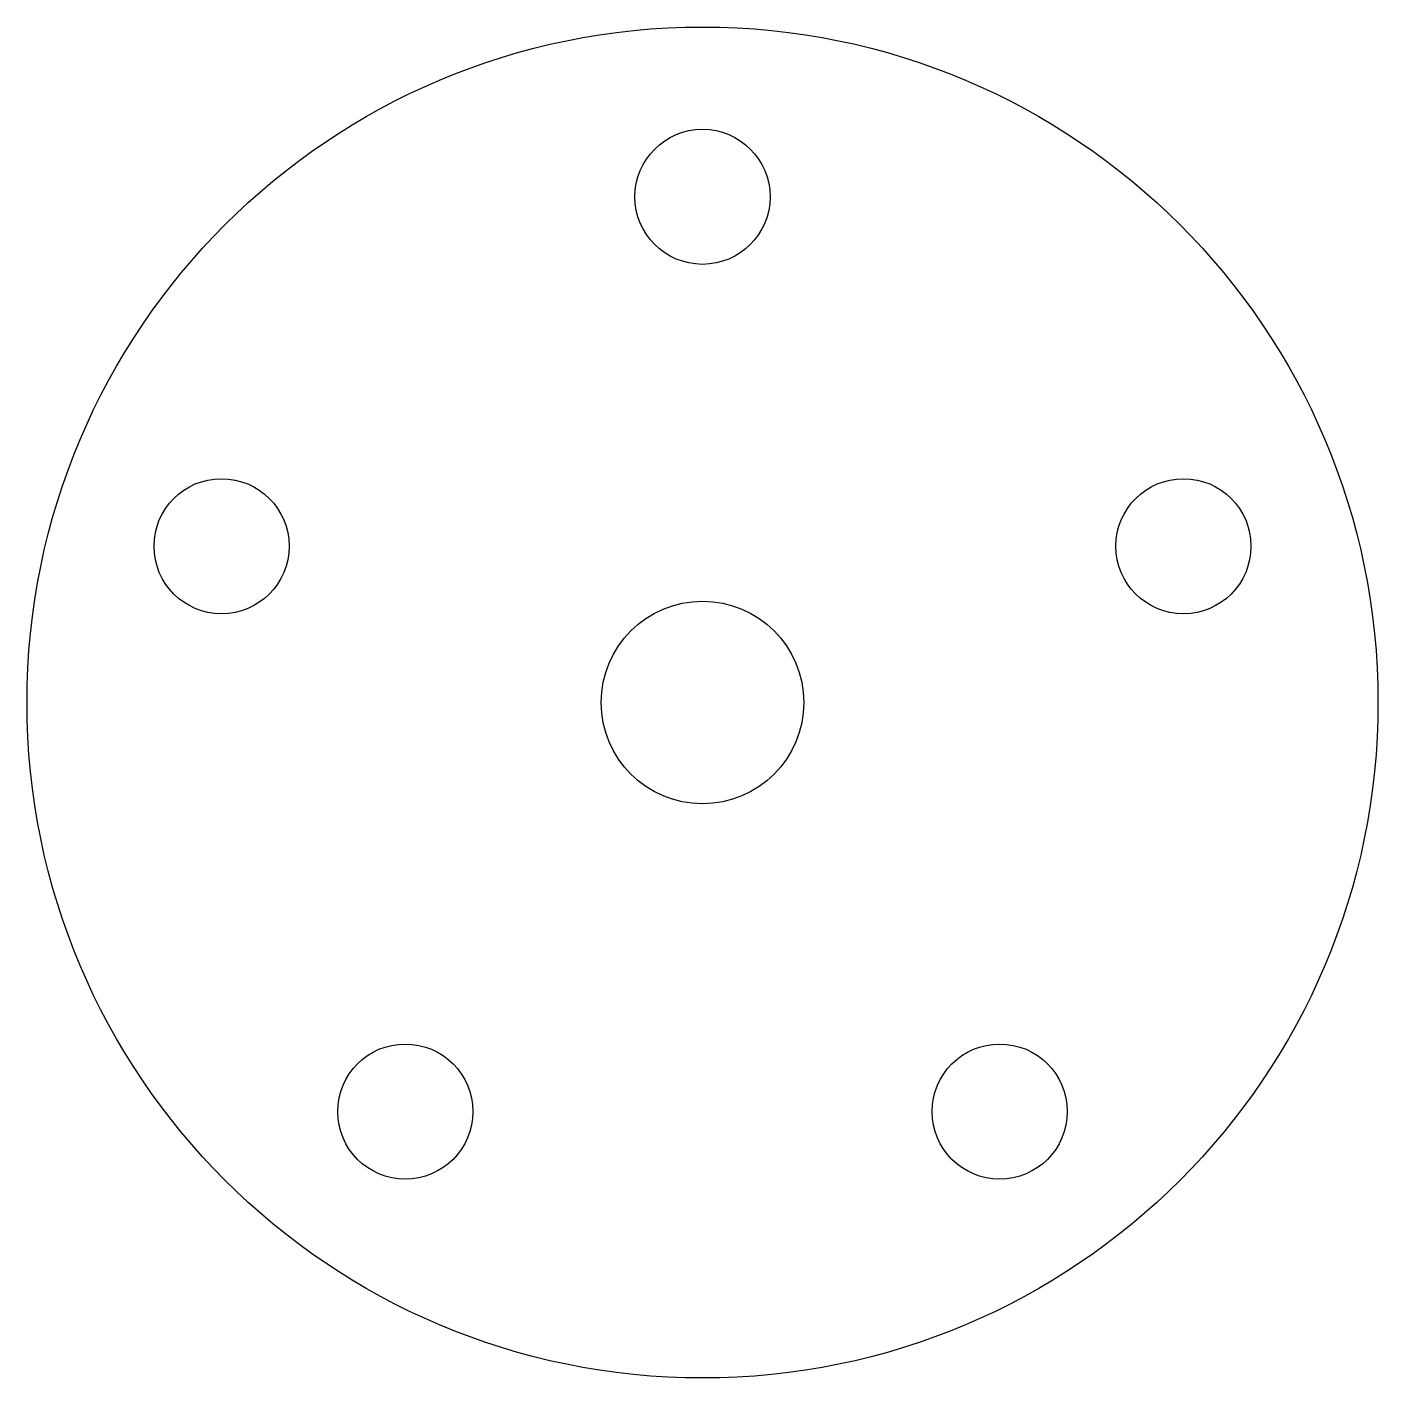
# Model space of a CAD drawing. Extents: x -75 to 75, y -75 to 75.
import ezdxf

# ---------------------------------------------------------------- set-up
doc = ezdxf.new("R2010")
doc.units = 0
doc.header["$MEASUREMENT"] = 0
doc.layers.add('MODELSKETCH_VISIBLE', color=7, linetype='CONTINUOUS')

msp = doc.modelspace()

# ---------------------------------------------------------------- linework, layer by layer
at = {"layer": 'MODELSKETCH_VISIBLE'}
for centre, radius in [((0, 0), 75), ((0, 56.15), 7.5), ((-53.4, 17.35), 7.5), ((53.4, 17.35), 7.5), ((0, 0), 11.25), ((-33, -45.42), 7.5), ((33, -45.42), 7.5)]:
    msp.add_circle(centre, radius, dxfattribs=at)

doc.saveas('drawing.dxf')
